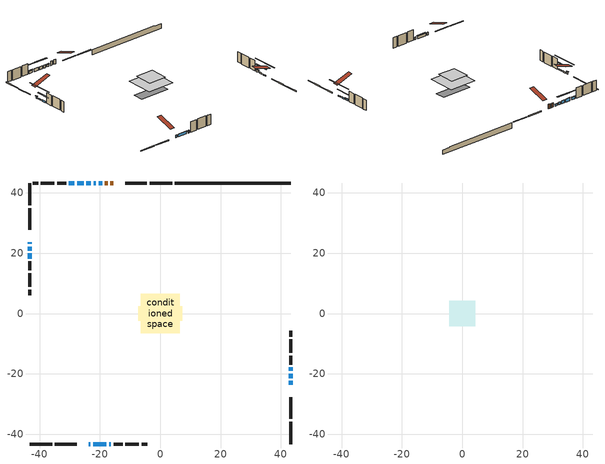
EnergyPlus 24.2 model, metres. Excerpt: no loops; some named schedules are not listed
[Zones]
conditioned space
 floor outside (Floor1 construction): -2.51,-2.51 -2.51,2.51 2.51,2.51 2.51,-2.51 z0.86
 floor adiabatic (AdiabaticFloorConstruction): -6.54,-6.54 -6.54,6.54 6.54,6.54 6.54,-6.54 z3.3
 floor foundation (Slab1 construction): -7.25,-2.35 -7.25,2.35 7.25,2.35 7.25,-2.35 z-1.53
 wall outside (RimJoist1 construction): 3.93,43.26 -3.47,43.26 / -43.26,-43.26 -35.87,-43.26 / -43.26,43.26 -43.26,35.87 / 43.26,-43.26 43.26,-35.87 z0.86:1.16
 wall outside (RimJoist2 construction): -4.4,43.26 -11.59,43.26 / -34.94,-43.26 -27.74,-43.26 / -43.26,34.94 -43.26,27.74 / 43.26,-34.94 43.26,-27.74 z0.86:1.16
 wall outside (AdiabaticWallConstruction 1): -15.65,43.26 -16.55,43.26 / -17.47,43.26 -18.38,43.26 z0.86:2.89
 wall outside (AdiabaticWallConstruction): -23.69,-43.26 -23.18,-43.26 / -16.9,-43.26 -16.39,-43.26 / -21.38,43.26 -22.08,43.26 z0.86:2.08; -19.31,43.26 -20.45,43.26 z0.86:1.7; -22.25,-43.26 -17.83,-43.26 z0.86:1.98; -43.26,23.69 -43.26,23.13 z0.86:1.78; 43.26,-23.69 43.26,-22.34 / -43.26,22.2 -43.26,20.85 z0.86:1.34; 43.26,-21.41 43.26,-19.96 / -43.26,19.93 -43.26,18.17 z0.86:1.42; -23,43.26 -24.45,43.26 / -25.38,43.26 -27.57,43.26 z0.86:2.31; 43.26,-19.04 43.26,-17.87 z0.86:1.65; -28.5,43.26 -30.25,43.26 z0.86:2
 wall outside (Wall1 construction): -31.18,43.26 -34.16,43.26 / -15.46,-43.26 -12.49,-43.26 / -43.26,17.24 -43.26,14.27 / 43.26,-16.94 43.26,-13.96 z0.86:5.74
 wall outside (Wall2 construction): -35.08,43.26 -39.54,43.26 / -11.56,-43.26 -7.1,-43.26 / -43.26,13.34 -43.26,8.88 / 43.26,-13.03 43.26,-8.58 z0.86:5.74
 wall outside (Wall3 construction): -40.47,43.26 -42.33,43.26 / -6.17,-43.26 -4.31,-43.26 / -43.26,7.95 -43.26,6.09 / 43.26,-7.65 43.26,-5.79 z0.86:5.74
 wall foundation (FoundationWall1 construction): 4.85,43.26,-1.53 4.85,43.26,0.86 39.42,43.26,0.86 39.42,43.26,0.52 43.26,43.26,0.52 43.26,43.26,-1.53
 window (WindowConstruction 9): -23.69,-43.26 -23.18,-43.26 z0.86:2.08
 window (WindowConstruction 6): -19.31,43.26 -20.45,43.26 z0.86:1.7
 window (WindowConstruction 7): -22.25,-43.26 -17.83,-43.26 z0.86:1.98
 window (WindowConstruction 8): -43.26,23.69 -43.26,23.13 z0.86:1.77
 window (WindowConstruction 12): 43.26,-23.69 43.26,-22.34 z0.86:1.34
 window (WindowConstruction 13): -43.26,22.2 -43.26,20.85 z0.86:1.34
 window (WindowConstruction 10): -16.9,-43.26 -16.39,-43.26 z0.86:2.08
 window (WindowConstruction 11): -21.38,43.26 -22.08,43.26 z0.86:2.08
 window (WindowConstruction): 43.26,-21.41 43.26,-19.96 z0.86:1.42
 window (WindowConstruction 1): -23.01,43.26 -24.45,43.26 z0.86:2.31
 window (WindowConstruction 2): -25.38,43.26 -27.57,43.26 z0.86:2.31
 window (WindowConstruction 3): -43.26,19.92 -43.26,18.17 z0.86:1.42
 window (WindowConstruction 4): 43.26,-19.03 43.26,-17.87 z0.86:1.65
 window (WindowConstruction 5): -28.5,43.26 -30.25,43.26 z0.86:2
 door (Door): -15.65,43.26 -16.54,43.26 z0.86:2.89
 door (Door 1): -17.47,43.26 -18.38,43.26 z0.86:2.89
 ceiling adiabatic (AdiabaticFloorConstruction): 6.54,-6.54 6.54,6.54 -6.54,6.54 -6.54,-6.54 z3.3
attic - vented
 floor to conditioned space (Floor2 construction Reversed): -4.27,-4.27 -4.27,4.27 4.27,4.27 4.27,-4.27 z5.74
 roof outside (Roof1 construction): -14.72,43.26,5.74 -14.72,34.93,8.51 -12.52,34.93,8.51 -12.52,43.26,5.74; -24.62,-43.26,5.74 -24.62,-34.93,8.51 -26.81,-34.93,8.51 -26.81,-43.26,5.74; -43.26,24.62,5.74 -34.93,24.62,8.51 -34.93,26.81,8.51 -43.26,26.81,5.74; 43.26,-24.62,5.74 34.93,-24.62,8.51 34.93,-26.81,8.51 43.26,-26.81,5.74
shading: -20.65,43.26 -19.11,43.26 -19.11,43.67 -20.65,43.67 z1.9; -17.63,-43.26 -22.45,-43.26 -22.45,-43.67 -17.63,-43.67 z2.18; -43.26,22.93 -43.26,23.89 -43.67,23.89 -43.67,22.93 z1.98; 43.26,-16.98 43.26,-29.05 43.67,-29.05 43.67,-16.98 z6.7; -43.26,15.49 -43.26,27.56 -43.67,27.56 -43.67,15.49 z6.7; 43.26,-17.32 43.26,-24.05 43.67,-24.05 43.67,-17.32 z4.06; -27.09,43.26 -20.37,43.26 -20.37,43.67 -27.09,43.67 z4.95; -30.21,43.26 -22.74,43.26 -22.74,43.67 -30.21,43.67 z4.95; -43.26,15.53 -43.26,22.56 -43.67,22.56 -43.67,15.53 z4.06; 43.26,-17.67 43.26,-19.24 43.67,-19.24 43.67,-17.67 z1.85; -30.45,43.26 -28.3,43.26 -28.3,43.67 -30.45,43.67 z2.2
[Building]
Building 1: Terrain=Suburbs
[Site:Location]
Edmonton Intl AP_AB: Latitude {deg}=53.31; Longitude {deg}=-113.58; Time Zone {hr}=-7; Elevation {m}=723; Keep Site Location Information=Yes
[Site:GroundTemperature:Shallow]
-1.56185, -3.61833, -3.78302, -2.80711, 1.11059, 5.01004, 8.39065, 10.5322, 10.7141, 8.97234, 5.67794, 1.89811
[Site:WaterMainsTemperature]
Calculation Method=Schedule; Temperature Schedule=mains temperature schedule
[Material] Roughness=Rough; Thermal Absorptance=0.9
Name | Thickness {m} | Conductivity {W/m-K} | Density {kg/m3} | Specific Heat {J/kg-K} | Solar Absorptance | Visible Absorptance
asphalt or fiberglass shingles | 0.00635 | 0.162714 | 1121.4 | 1465.45 | 0.4 | 0.4
ceiling loosefill ins | 0.254 | 0.0480833 | 16.02 | 1046.75 | 0.7 | 0.7
ceiling stud and cavity | 0.1397 | 0.167377 | 65.682 | 1177.47 | 0.7 | 0.7
concrete 4.0 in. | 0.1016 | 1.803125 | 2242.8 | 837.4 | 0.7 | 0.7
concrete 8.0 in. | 0.2032 | 1.803125 | 2242.8 | 837.4 | 0.7 | 0.7
door material | 0.04445 | 0.327969 | 512.64 | 1214.23 | 0.7 | 0.7
exterior vertical ins | 0.0460229 | 0.029427 | 32.04 | 1214.23 | 0.7 | 0.7
floor covering | 0.0127 | 0.0433444 | 54.468 | 1339.84 | 0.6 | 0.6
floor rigid ins; rim joist rigid ins; wall rigid ins | 0.051816 | 0.029427 | 32.04 | 1214.23 | 0.7 | 0.7
floor rigid ins 1; wall rigid ins 1 | 0.512978 | 0.029427 | 32.04 | 1214.23 | 0.7 | 0.7
floor stud and cavity | 0.1397 | 0.0990237 | 92.3553 | 1139.71 | 0.7 | 0.7
floor stud and cavity 1 | 0.1397 | 1.75129 | 37.0049 | 1207.88 | 0.7 | 0.7
furniture material conditioned space 1 | 0.1524 | 0.115458 | 640.8 | 1214.23 | 0.6 | 0.6
gypsum board | 0.0127 | 0.160291 | 801 | 837.4 | 0.6 | 0.6
gypsum board 1 | 0.0127 | 0.160291 | 801 | 837.4 | 0.7 | 0.7
osb sheathing 0.5 in. | 0.0127 | 0.115458 | 512.64 | 1214.23 | 0.7 | 0.7
osb sheathing 0.75 in. | 0.01905 | 0.115458 | 512.64 | 1214.23 | 0.7 | 0.7
osb sheathing 2.0 in. | 0.0508 | 0.115458 | 512.64 | 1214.23 | 0.7 | 0.7
rim joist stud and cavity | 0.0508 | 0.0413573 | 125.044 | 1163.47 | 0.6 | 0.6
rim joist stud and cavity 1 | 0.0508 | 0.0296634 | 125.044 | 1163.47 | 0.6 | 0.6
wall stud and cavity | 0.1397 | 0.219778 | 139.0536 | 1170.24 | 0.7 | 0.7
wall stud and cavity 1 | 0.1397 | 0.217369 | 139.0536 | 1170.24 | 0.7 | 0.7
wall stud and cavity 2 | 0.1397 | 0.303987 | 139.0536 | 1170.24 | 0.7 | 0.7
wall stud and cavity 3 | 0.0889 | 0.380278 | 52.3479 | 1209.89 | 0.7 | 0.7
wall stud and cavity 4 | 0.0889 | 0.391764 | 83.0341 | 1211.67 | 0.7 | 0.7
wood siding | 0.0254 | 0.102417 | 544.68 | 1172.36 | 0.4 | 0.4
wood siding 1; wood siding 2; wood siding 3 | 0.0254 | 0.102417 | 544.68 | 1172.36 | 0.7 | 0.7
[WindowMaterial:SimpleGlazingSystem]
Name | U-Factor {W/m2-K} | Solar Heat Gain Coefficient
WindowMaterial | 3.01672 | 0.5
WindowMaterial 1 | 2.96278 | 0.59
WindowMaterial 10 | 3.310274 | 0.6
WindowMaterial 11 | 3.310274 | 0.62
WindowMaterial 12 | 3.032052 | 0.47
WindowMaterial 2 | 2.93212 | 0.63
WindowMaterial 3 | 2.96732 | 0.63
WindowMaterial 4 | 3.28075 | 0.52
WindowMaterial 5 | 2.95767 | 0.59
WindowMaterial 6 | 2.94461 | 0.64
WindowMaterial 7 | 3.28813 | 0.58
WindowMaterial 8 | 3.26258 | 0.45
WindowMaterial 9 | 2.986628 | 0.6
[Construction]
AdiabaticFloorConstruction: floor stud and cavity 1, floor rigid ins 1, osb sheathing 0.75 in., floor covering
AdiabaticWallConstruction: wood siding 2, wall rigid ins 1, wall stud and cavity 3, gypsum board
AdiabaticWallConstruction 1: wood siding 3, wall rigid ins 1, wall stud and cavity 3, gypsum board
Door; Door 1: door material
Floor1 construction: floor stud and cavity, floor rigid ins, osb sheathing 0.75 in., floor covering
Floor2 construction Reversed: gypsum board, ceiling stud and cavity, ceiling loosefill ins
FoundationWall1 construction: concrete 8.0 in., gypsum board 1
furniture construction conditioned space 1: furniture material conditioned space 1
PartitionWallConstruction: gypsum board, wall stud and cavity 4, gypsum board
RimJoist1 construction: wood siding 1, rim joist rigid ins, osb sheathing 2.0 in., rim joist stud and cavity
RimJoist2 construction: wood siding 1, osb sheathing 2.0 in., rim joist stud and cavity 1
Roof1 construction: asphalt or fiberglass shingles
Slab1 construction: concrete 4.0 in.
Wall1 construction: wood siding, wall rigid ins, osb sheathing 0.5 in., wall stud and cavity, gypsum board
Wall2 construction: wood siding, wall rigid ins, osb sheathing 0.5 in., wall stud and cavity 1, gypsum board
Wall3 construction: wood siding, wall rigid ins, osb sheathing 0.5 in., wall stud and cavity 2, gypsum board
WindowConstruction: WindowMaterial
WindowConstruction 1: WindowMaterial 1
WindowConstruction 10: WindowMaterial 10
WindowConstruction 11: WindowMaterial 11
WindowConstruction 12; WindowConstruction 13: WindowMaterial 12
WindowConstruction 2: WindowMaterial 2
WindowConstruction 3: WindowMaterial 3
WindowConstruction 4: WindowMaterial 4
WindowConstruction 5: WindowMaterial 5
WindowConstruction 6: WindowMaterial 6
WindowConstruction 7: WindowMaterial 7
WindowConstruction 8: WindowMaterial 8
WindowConstruction 9: WindowMaterial 9
[Zone] Multiplier=1; Part of Total Floor Area=Yes
Name | Volume {m3}
attic - vented | 32.8928
conditioned space | 633.2
[Space]
Name | Zone | Volume {m3}
attic - vented 1 | attic - vented | 32.8928
conditioned space 1 | conditioned space | 633.2
[ZoneInfiltration:EffectiveLeakageArea]
infil attic - vented 1: Zone or Space=attic - vented 1; Schedule=Always On Discrete; Effective Air Leakage Area {cm2}=2540.17; Stack Coefficient=0.000192936; Wind Coefficient=9.38484e-06
[ZoneMixing]
whole house fan mix: Zone or Space=attic - vented; Schedule=Always On Continuous; Design Flow Rate Calculation Method=Flow/Zone; Design Flow Rate {m3/s}=0; Source Zone or Space=conditioned space
[SurfaceProperty:ExposedFoundationPerimeter]
Slab1: Exposed Perimeter Calculation Method=TotalExposedPerimeter; Total Exposed Perimeter {m}=38.404
[InternalMass] Zone or ZoneList=conditioned space; Space or SpaceList=conditioned space 1
Name | Construction | Surface Area {m2}
furniture mass conditioned space 1 | furniture construction conditioned space 1 | 105.788
partition wall mass | PartitionWallConstruction | 264.47
[Lights]
interior lighting: Zone or ZoneList or Space or SpaceList=conditioned space 1; Schedule=interior lighting schedule; Design Level Calculation Method=LightingLevel; Lighting Level {W}=343.2; Return Air Fraction=0; Fraction Radiant=0.6; Fraction Visible=0.2; Fraction Replaceable=1
[People]
occupants: Zone or ZoneList or Space or SpaceList=conditioned space 1; Number of People Schedule=occupants schedule; Number of People Calculation Method=People; Number of People=3; Fraction Radiant=0.314171; Sensible Heat Fraction=0.56303; Activity Level Schedule=occupants activity schedule; Carbon Dioxide Generation Rate {m3/s-W}=0; Enable ASHRAE 55 Comfort Warnings=No; Mean Radiant Temperature Calculation Type=EnclosureAveraged
[ElectricEquipment] Zone or ZoneList or Space or SpaceList=conditioned space 1; Design Level Calculation Method=EquipmentLevel
Name | Schedule | Design Level {W} | Fraction Latent | Fraction Radiant | Fraction Lost
clothes dryer | clothes dryer schedule | 140.772 | 0.015 | 0.081 | 0.85
clothes washer | clothes washer schedule | 32.1985 | 0.03 | 0.162 | 0.7
cooking range | cooking range schedule | 215.147 | 0.08 | 0.432 | 0.2
dishwasher | dishwasher schedule | 66.8632 | 0.3 | 0.18 | 0.4
fridge | fridge schedule | 72.9452 | 0 | 0.6 | 0
mech vent bath fan 0 | mech vent bath fan 0 schedule | 50.2 | 0 | 0 | 1
mech vent bath fan 1 | mech vent bath fan 1 schedule | 50.2 | 0 | 0 | 1
mech vent house fan | mech vent house fan schedule | 0 | 0 | 0 | 1
mech vent house fan cfis | mech vent house fan cfis schedule | 0 | 0 | 0 | 0
mech vent range fan 0 | mech vent range fan 0 schedule | 57 | 0 | 0 | 1
misc plug loads | misc plug loads schedule | 494.7 | 0.045 | 0.513 | 0.1
whole house fan | Always On Discrete | 0 | 0 | 0 | 1
[OtherEquipment] Zone or ZoneList or Space or SpaceList=conditioned space 1; Design Level Calculation Method=EquipmentLevel
Name | Fuel Type | Schedule | Design Level {W} | Fraction Latent | Fraction Radiant | Fraction Lost
clothes dryer 1 | Electricity | clothes dryer schedule | 0 | 0.015 | 0.081 | 0.85
cooking range 1 | Electricity | cooking range schedule | 0 | 0.08 | 0.432 | 0.2
general water use latent | None | general water use schedule | 62.594 | 1 | 0 | 0
general water use sensible | None | general water use schedule | -61.6891 | 0 | 0.6 | 0
mech vent house fan latent load | None | Always On Discrete | 0 | 1 | 0 | 0
mech vent house fan sensible load | None | Always On Discrete | 0 | 0 | 0 | 0
water heater energy adjustment1 | NaturalGas | Always On Discrete | 0.01 | 0 | 0 | 1
[ZoneInfiltration:DesignFlowRate] Zone or ZoneList or Space or SpaceList=conditioned space 1; Schedule=Always On Discrete; Design Flow Rate Calculation Method=Flow/Zone; Design Flow Rate {m3/s}=0
infil flow; natural vent flow; whole house fan flow
[Foundation:Kiva]
Foundation Kiva 1: Initial Indoor Air Temperature {C}=18; Wall Height Above Grade {m}=0.859993; Wall Depth Below Slab {m}=0.2032; Custom Block Material Name 1=exterior vertical ins; Custom Block Depth 1 {m}=2.39; Custom Block X Position 1 {m}=0.2159; Custom Block Z Position 1 {m}=0
[Foundation:Kiva:Settings]
Soil Conductivity {W/m-K}=0.849921; Soil Density {kg/m3}=1842.3; Soil Specific Heat {J/kg-K}=418.7; Ground Solar Absorptivity=0.9; Ground Thermal Absorptivity=0.9; Ground Surface Roughness {m}=0.03; Far-Field Width {m}=40; Deep-Ground Boundary Condition=ZeroFlux; Deep-Ground Depth {m}=40; Minimum Cell Dimension {m}=0.2; Maximum Cell Growth Coefficient=3; Simulation Timestep=Timestep
[Exterior:Lights]
exterior lighting: Schedule=exterior lighting schedule; Design Level {W}=75.6
[Schedule:Constant]
Name | Hourly Value
Always On Continuous; mech vent house fan schedule; mech vent house fan cfis schedule; Always On Discrete | 1
occupants activity schedule | 117.228
fridge schedule | 0
[Schedule:Week:Daily]
interior lighting schedule Week Rule - Jan1-Jan27: interior lighting schedule day, interior lighting schedule day, interior lighting schedule day, interior lighting schedule day, interior lighting schedule day, interior lighting schedule day, interior lighting schedule day, interior lighting schedule default day, interior lighting schedule default day, interior lighting schedule default day, interior lighting schedule default day, interior lighting schedule default day
interior lighting schedule Week Rule - Jan28-Feb3: interior lighting schedule day, interior lighting schedule day, interior lighting schedule day, interior lighting schedule day, interior lighting schedule day 1, interior lighting schedule day 1, interior lighting schedule day 1, interior lighting schedule default day, interior lighting schedule default day, interior lighting schedule default day, interior lighting schedule default day, interior lighting schedule default day
interior lighting schedule Week Rule - Feb4-Feb24: interior lighting schedule day 1, interior lighting schedule day 1, interior lighting schedule day 1, interior lighting schedule day 1, interior lighting schedule day 1, interior lighting schedule day 1, interior lighting schedule day 1, interior lighting schedule default day, interior lighting schedule default day, interior lighting schedule default day, interior lighting schedule default day, interior lighting schedule default day
interior lighting schedule Week Rule - Feb25-Mar3: interior lighting schedule day 1, interior lighting schedule day 1, interior lighting schedule day 1, interior lighting schedule day 1, interior lighting schedule day 2, interior lighting schedule day 2, interior lighting schedule day 2, interior lighting schedule default day, interior lighting schedule default day, interior lighting schedule default day, interior lighting schedule default day, interior lighting schedule default day
interior lighting schedule Week Rule - Mar4-Mar31: interior lighting schedule day 2, interior lighting schedule day 2, interior lighting schedule day 2, interior lighting schedule day 2, interior lighting schedule day 2, interior lighting schedule day 2, interior lighting schedule day 2, interior lighting schedule default day, interior lighting schedule default day, interior lighting schedule default day, interior lighting schedule default day, interior lighting schedule default day
interior lighting schedule Week Rule - Apr1-Apr28: interior lighting schedule day 3, interior lighting schedule day 3, interior lighting schedule day 3, interior lighting schedule day 3, interior lighting schedule day 3, interior lighting schedule day 3, interior lighting schedule day 3, interior lighting schedule default day, interior lighting schedule default day, interior lighting schedule default day, interior lighting schedule default day, interior lighting schedule default day
interior lighting schedule Week Rule - Apr29-May5: interior lighting schedule day 3, interior lighting schedule day 3, interior lighting schedule day 4, interior lighting schedule day 4, interior lighting schedule day 4, interior lighting schedule day 4, interior lighting schedule day 4, interior lighting schedule default day, interior lighting schedule default day, interior lighting schedule default day, interior lighting schedule default day, interior lighting schedule default day
interior lighting schedule Week Rule - May6-May26: interior lighting schedule day 4, interior lighting schedule day 4, interior lighting schedule day 4, interior lighting schedule day 4, interior lighting schedule day 4, interior lighting schedule day 4, interior lighting schedule day 4, interior lighting schedule default day, interior lighting schedule default day, interior lighting schedule default day, interior lighting schedule default day, interior lighting schedule default day
interior lighting schedule Week Rule - May27-Jun2: interior lighting schedule day 4, interior lighting schedule day 4, interior lighting schedule day 4, interior lighting schedule day 4, interior lighting schedule day 4, interior lighting schedule day 5, interior lighting schedule day 5, interior lighting schedule default day, interior lighting schedule default day, interior lighting schedule default day, interior lighting schedule default day, interior lighting schedule default day
interior lighting schedule Week Rule - Jun3-Jun30: interior lighting schedule day 5, interior lighting schedule day 5, interior lighting schedule day 5, interior lighting schedule day 5, interior lighting schedule day 5, interior lighting schedule day 5, interior lighting schedule day 5, interior lighting schedule default day, interior lighting schedule default day, interior lighting schedule default day, interior lighting schedule default day, interior lighting schedule default day
interior lighting schedule Week Rule - Jul1-Jul28: interior lighting schedule day 6, interior lighting schedule day 6, interior lighting schedule day 6, interior lighting schedule day 6, interior lighting schedule day 6, interior lighting schedule day 6, interior lighting schedule day 6, interior lighting schedule default day, interior lighting schedule default day, interior lighting schedule default day, interior lighting schedule default day, interior lighting schedule default day
interior lighting schedule Week Rule - Jul29-Aug4: interior lighting schedule day 6, interior lighting schedule day 6, interior lighting schedule day 6, interior lighting schedule day 7, interior lighting schedule day 7, interior lighting schedule day 7, interior lighting schedule day 7, interior lighting schedule default day, interior lighting schedule default day, interior lighting schedule default day, interior lighting schedule default day, interior lighting schedule default day
interior lighting schedule Week Rule - Aug5-Aug25: interior lighting schedule day 7, interior lighting schedule day 7, interior lighting schedule day 7, interior lighting schedule day 7, interior lighting schedule day 7, interior lighting schedule day 7, interior lighting schedule day 7, interior lighting schedule default day, interior lighting schedule default day, interior lighting schedule default day, interior lighting schedule default day, interior lighting schedule default day
interior lighting schedule Week Rule - Aug26-Sep1: interior lighting schedule day 7, interior lighting schedule day 7, interior lighting schedule day 7, interior lighting schedule day 7, interior lighting schedule day 7, interior lighting schedule day 7, interior lighting schedule day 8, interior lighting schedule default day, interior lighting schedule default day, interior lighting schedule default day, interior lighting schedule default day, interior lighting schedule default day
interior lighting schedule Week Rule - Sep2-Sep29: interior lighting schedule day 8, interior lighting schedule day 8, interior lighting schedule day 8, interior lighting schedule day 8, interior lighting schedule day 8, interior lighting schedule day 8, interior lighting schedule day 8, interior lighting schedule default day, interior lighting schedule default day, interior lighting schedule default day, interior lighting schedule default day, interior lighting schedule default day
interior lighting schedule Week Rule - Sep30-Oct6: interior lighting schedule day 8, interior lighting schedule day 9, interior lighting schedule day 9, interior lighting schedule day 9, interior lighting schedule day 9, interior lighting schedule day 9, interior lighting schedule day 9, interior lighting schedule default day, interior lighting schedule default day, interior lighting schedule default day, interior lighting schedule default day, interior lighting schedule default day
interior lighting schedule Week Rule - Oct7-Oct27: interior lighting schedule day 9, interior lighting schedule day 9, interior lighting schedule day 9, interior lighting schedule day 9, interior lighting schedule day 9, interior lighting schedule day 9, interior lighting schedule day 9, interior lighting schedule default day, interior lighting schedule default day, interior lighting schedule default day, interior lighting schedule default day, interior lighting schedule default day
interior lighting schedule Week Rule - Oct28-Nov3: interior lighting schedule day 9, interior lighting schedule day 9, interior lighting schedule day 9, interior lighting schedule day 9, interior lighting schedule day 10, interior lighting schedule day 10, interior lighting schedule day 10, interior lighting schedule default day, interior lighting schedule default day, interior lighting schedule default day, interior lighting schedule default day, interior lighting schedule default day
interior lighting schedule Week Rule - Nov4-Nov24: interior lighting schedule day 10, interior lighting schedule day 10, interior lighting schedule day 10, interior lighting schedule day 10, interior lighting schedule day 10, interior lighting schedule day 10, interior lighting schedule day 10, interior lighting schedule default day, interior lighting schedule default day, interior lighting schedule default day, interior lighting schedule default day, interior lighting schedule default day
interior lighting schedule Week Rule - Nov25-Dec1: interior lighting schedule day 10, interior lighting schedule day 10, interior lighting schedule day 10, interior lighting schedule day 10, interior lighting schedule day 10, interior lighting schedule day 10, interior lighting schedule day 11, interior lighting schedule default day, interior lighting schedule default day, interior lighting schedule default day, interior lighting schedule default day, interior lighting schedule default day
interior lighting schedule Week Rule - Dec2-Dec31: interior lighting schedule day 11, interior lighting schedule day 11, interior lighting schedule day 11, interior lighting schedule day 11, interior lighting schedule day 11, interior lighting schedule day 11, interior lighting schedule day 11, interior lighting schedule default day, interior lighting schedule default day, interior lighting schedule default day, interior lighting schedule default day, interior lighting schedule default day
occupants schedule Week Rule - Jan1-Dec31: occupants schedule day, occupants schedule day, occupants schedule day, occupants schedule day, occupants schedule day, occupants schedule day, occupants schedule day, occupants schedule default day, occupants schedule default day, occupants schedule default day, occupants schedule default day, occupants schedule default day
clothes dryer schedule Week Rule - Jan1-Dec31: clothes dryer schedule day, clothes dryer schedule day, clothes dryer schedule day, clothes dryer schedule day, clothes dryer schedule day, clothes dryer schedule day, clothes dryer schedule day, clothes dryer schedule default day, clothes dryer schedule default day, clothes dryer schedule default day, clothes dryer schedule default day, clothes dryer schedule default day
clothes washer schedule Week Rule - Jan1-Dec31: clothes washer schedule day, clothes washer schedule day, clothes washer schedule day, clothes washer schedule day, clothes washer schedule day, clothes washer schedule day, clothes washer schedule day, clothes washer schedule default day, clothes washer schedule default day, clothes washer schedule default day, clothes washer schedule default day, clothes washer schedule default day
cooking range schedule Week Rule - Jan1-Dec31: cooking range schedule day, cooking range schedule day, cooking range schedule day, cooking range schedule day, cooking range schedule day, cooking range schedule day, cooking range schedule day, cooking range schedule default day, cooking range schedule default day, cooking range schedule default day, cooking range schedule default day, cooking range schedule default day
dishwasher schedule Week Rule - Jan1-Dec31: dishwasher schedule day, dishwasher schedule day, dishwasher schedule day, dishwasher schedule day, dishwasher schedule day, dishwasher schedule day, dishwasher schedule day, dishwasher schedule default day, dishwasher schedule default day, dishwasher schedule default day, dishwasher schedule default day, dishwasher schedule default day
mech vent bath fan 0 schedule Week Rule - Jan1-Dec31: mech vent bath fan 0 schedule day, mech vent bath fan 0 schedule day, mech vent bath fan 0 schedule day, mech vent bath fan 0 schedule day, mech vent bath fan 0 schedule day, mech vent bath fan 0 schedule day, mech vent bath fan 0 schedule day, mech vent bath fan 0 schedule default day, mech vent bath fan 0 schedule default day, mech vent bath fan 0 schedule default day, mech vent bath fan 0 schedule default day, mech vent bath fan 0 schedule default day
mech vent bath fan 1 schedule Week Rule - Jan1-Dec31: mech vent bath fan 1 schedule day, mech vent bath fan 1 schedule day, mech vent bath fan 1 schedule day, mech vent bath fan 1 schedule day, mech vent bath fan 1 schedule day, mech vent bath fan 1 schedule day, mech vent bath fan 1 schedule day, mech vent bath fan 1 schedule default day, mech vent bath fan 1 schedule default day, mech vent bath fan 1 schedule default day, mech vent bath fan 1 schedule default day, mech vent bath fan 1 schedule default day
mech vent range fan 0 schedule Week Rule - Jan1-Dec31: mech vent range fan 0 schedule day, mech vent range fan 0 schedule day, mech vent range fan 0 schedule day, mech vent range fan 0 schedule day, mech vent range fan 0 schedule day, mech vent range fan 0 schedule day, mech vent range fan 0 schedule day, mech vent range fan 0 schedule default day, mech vent range fan 0 schedule default day, mech vent range fan 0 schedule default day, mech vent range fan 0 schedule default day, mech vent range fan 0 schedule default day
misc plug loads schedule Week Rule - Jan1-Dec31: misc plug loads schedule day, misc plug loads schedule day, misc plug loads schedule day, misc plug loads schedule day, misc plug loads schedule day, misc plug loads schedule day, misc plug loads schedule day, misc plug loads schedule default day, misc plug loads schedule default day, misc plug loads schedule default day, misc plug loads schedule default day, misc plug loads schedule default day
general water use schedule Week Rule - Jan1-Dec31: general water use schedule day, general water use schedule day, general water use schedule day, general water use schedule day, general water use schedule day, general water use schedule day, general water use schedule day, general water use schedule default day, general water use schedule default day, general water use schedule default day, general water use schedule default day, general water use schedule default day
exterior lighting schedule Week Rule - Jan1-Jan27: exterior lighting schedule day, exterior lighting schedule day, exterior lighting schedule day, exterior lighting schedule day, exterior lighting schedule day, exterior lighting schedule day, exterior lighting schedule day, exterior lighting schedule default day, exterior lighting schedule default day, exterior lighting schedule default day, exterior lighting schedule default day, exterior lighting schedule default day
exterior lighting schedule Week Rule - Jan28-Feb3: exterior lighting schedule day, exterior lighting schedule day, exterior lighting schedule day, exterior lighting schedule day, exterior lighting schedule day 1, exterior lighting schedule day 1, exterior lighting schedule day 1, exterior lighting schedule default day, exterior lighting schedule default day, exterior lighting schedule default day, exterior lighting schedule default day, exterior lighting schedule default day
exterior lighting schedule Week Rule - Feb4-Feb24: exterior lighting schedule day 1, exterior lighting schedule day 1, exterior lighting schedule day 1, exterior lighting schedule day 1, exterior lighting schedule day 1, exterior lighting schedule day 1, exterior lighting schedule day 1, exterior lighting schedule default day, exterior lighting schedule default day, exterior lighting schedule default day, exterior lighting schedule default day, exterior lighting schedule default day
exterior lighting schedule Week Rule - Feb25-Mar3: exterior lighting schedule day 1, exterior lighting schedule day 1, exterior lighting schedule day 1, exterior lighting schedule day 1, exterior lighting schedule day 2, exterior lighting schedule day 2, exterior lighting schedule day 2, exterior lighting schedule default day, exterior lighting schedule default day, exterior lighting schedule default day, exterior lighting schedule default day, exterior lighting schedule default day
exterior lighting schedule Week Rule - Mar4-Mar31: exterior lighting schedule day 2, exterior lighting schedule day 2, exterior lighting schedule day 2, exterior lighting schedule day 2, exterior lighting schedule day 2, exterior lighting schedule day 2, exterior lighting schedule day 2, exterior lighting schedule default day, exterior lighting schedule default day, exterior lighting schedule default day, exterior lighting schedule default day, exterior lighting schedule default day
exterior lighting schedule Week Rule - Apr1-Apr28: exterior lighting schedule day 3, exterior lighting schedule day 3, exterior lighting schedule day 3, exterior lighting schedule day 3, exterior lighting schedule day 3, exterior lighting schedule day 3, exterior lighting schedule day 3, exterior lighting schedule default day, exterior lighting schedule default day, exterior lighting schedule default day, exterior lighting schedule default day, exterior lighting schedule default day
exterior lighting schedule Week Rule - Apr29-May5: exterior lighting schedule day 3, exterior lighting schedule day 3, exterior lighting schedule day 4, exterior lighting schedule day 4, exterior lighting schedule day 4, exterior lighting schedule day 4, exterior lighting schedule day 4, exterior lighting schedule default day, exterior lighting schedule default day, exterior lighting schedule default day, exterior lighting schedule default day, exterior lighting schedule default day
exterior lighting schedule Week Rule - May6-May26: exterior lighting schedule day 4, exterior lighting schedule day 4, exterior lighting schedule day 4, exterior lighting schedule day 4, exterior lighting schedule day 4, exterior lighting schedule day 4, exterior lighting schedule day 4, exterior lighting schedule default day, exterior lighting schedule default day, exterior lighting schedule default day, exterior lighting schedule default day, exterior lighting schedule default day
exterior lighting schedule Week Rule - May27-Jun2: exterior lighting schedule day 4, exterior lighting schedule day 4, exterior lighting schedule day 4, exterior lighting schedule day 4, exterior lighting schedule day 4, exterior lighting schedule day 5, exterior lighting schedule day 5, exterior lighting schedule default day, exterior lighting schedule default day, exterior lighting schedule default day, exterior lighting schedule default day, exterior lighting schedule default day
exterior lighting schedule Week Rule - Jun3-Jun30: exterior lighting schedule day 5, exterior lighting schedule day 5, exterior lighting schedule day 5, exterior lighting schedule day 5, exterior lighting schedule day 5, exterior lighting schedule day 5, exterior lighting schedule day 5, exterior lighting schedule default day, exterior lighting schedule default day, exterior lighting schedule default day, exterior lighting schedule default day, exterior lighting schedule default day
exterior lighting schedule Week Rule - Jul1-Jul28: exterior lighting schedule day 6, exterior lighting schedule day 6, exterior lighting schedule day 6, exterior lighting schedule day 6, exterior lighting schedule day 6, exterior lighting schedule day 6, exterior lighting schedule day 6, exterior lighting schedule default day, exterior lighting schedule default day, exterior lighting schedule default day, exterior lighting schedule default day, exterior lighting schedule default day
exterior lighting schedule Week Rule - Jul29-Aug4: exterior lighting schedule day 6, exterior lighting schedule day 6, exterior lighting schedule day 6, exterior lighting schedule day 7, exterior lighting schedule day 7, exterior lighting schedule day 7, exterior lighting schedule day 7, exterior lighting schedule default day, exterior lighting schedule default day, exterior lighting schedule default day, exterior lighting schedule default day, exterior lighting schedule default day
exterior lighting schedule Week Rule - Aug5-Aug25: exterior lighting schedule day 7, exterior lighting schedule day 7, exterior lighting schedule day 7, exterior lighting schedule day 7, exterior lighting schedule day 7, exterior lighting schedule day 7, exterior lighting schedule day 7, exterior lighting schedule default day, exterior lighting schedule default day, exterior lighting schedule default day, exterior lighting schedule default day, exterior lighting schedule default day
exterior lighting schedule Week Rule - Aug26-Sep1: exterior lighting schedule day 7, exterior lighting schedule day 7, exterior lighting schedule day 7, exterior lighting schedule day 7, exterior lighting schedule day 7, exterior lighting schedule day 7, exterior lighting schedule day 8, exterior lighting schedule default day, exterior lighting schedule default day, exterior lighting schedule default day, exterior lighting schedule default day, exterior lighting schedule default day
[Schedule:Year]
interior lighting schedule: interior lighting schedule Week Rule - Jan1-Jan27, 1, 1, 1, 27, interior lighting schedule Week Rule - Jan28-Feb3, 1, 28, 2, 3, interior lighting schedule Week Rule - Feb4-Feb24, 2, 4, 2, 24, interior lighting schedule Week Rule - Feb25-Mar3, 2, 25, 3, 3, interior lighting schedule Week Rule - Mar4-Mar31, 3, 4, 3, 31, interior lighting schedule Week Rule - Apr1-Apr28, 4, 1, 4, 28, interior lighting schedule Week Rule - Apr29-May5, 4, 29, 5, 5, interior lighting schedule Week Rule - May6-May26, 5, 6, 5, 26, interior lighting schedule Week Rule - May27-Jun2, 5, 27, 6, 2, interior lighting schedule Week Rule - Jun3-Jun30, 6, 3, 6, 30, interior lighting schedule Week Rule - Jul1-Jul28, 7, 1, 7, 28, interior lighting schedule Week Rule - Jul29-Aug4, 7, 29, 8, 4, interior lighting schedule Week Rule - Aug5-Aug25, 8, 5, 8, 25, interior lighting schedule Week Rule - Aug26-Sep1, 8, 26, 9, 1, interior lighting schedule Week Rule - Sep2-Sep29, 9, 2, 9, 29, interior lighting schedule Week Rule - Sep30-Oct6, 9, 30, 10, 6, interior lighting schedule Week Rule - Oct7-Oct27, 10, 7, 10, 27, interior lighting schedule Week Rule - Oct28-Nov3, 10, 28, 11, 3, interior lighting schedule Week Rule - Nov4-Nov24, 11, 4, 11, 24, interior lighting schedule Week Rule - Nov25-Dec1, 11, 25, 12, 1, interior lighting schedule Week Rule - Dec2-Dec31, 12, 2, 12, 31
occupants schedule: occupants schedule Week Rule - Jan1-Dec31, 1, 1, 12, 31
clothes dryer schedule: clothes dryer schedule Week Rule - Jan1-Dec31, 1, 1, 12, 31
clothes washer schedule: clothes washer schedule Week Rule - Jan1-Dec31, 1, 1, 12, 31
cooking range schedule: cooking range schedule Week Rule - Jan1-Dec31, 1, 1, 12, 31
dishwasher schedule: dishwasher schedule Week Rule - Jan1-Dec31, 1, 1, 12, 31
mech vent bath fan 0 schedule: mech vent bath fan 0 schedule Week Rule - Jan1-Dec31, 1, 1, 12, 31
mech vent bath fan 1 schedule: mech vent bath fan 1 schedule Week Rule - Jan1-Dec31, 1, 1, 12, 31
mech vent range fan 0 schedule: mech vent range fan 0 schedule Week Rule - Jan1-Dec31, 1, 1, 12, 31
misc plug loads schedule: misc plug loads schedule Week Rule - Jan1-Dec31, 1, 1, 12, 31
general water use schedule: general water use schedule Week Rule - Jan1-Dec31, 1, 1, 12, 31
exterior lighting schedule: exterior lighting schedule Week Rule - Jan1-Jan27, 1, 1, 1, 27, exterior lighting schedule Week Rule - Jan28-Feb3, 1, 28, 2, 3, exterior lighting schedule Week Rule - Feb4-Feb24, 2, 4, 2, 24, exterior lighting schedule Week Rule - Feb25-Mar3, 2, 25, 3, 3, exterior lighting schedule Week Rule - Mar4-Mar31, 3, 4, 3, 31, exterior lighting schedule Week Rule - Apr1-Apr28, 4, 1, 4, 28, exterior lighting schedule Week Rule - Apr29-May5, 4, 29, 5, 5, exterior lighting schedule Week Rule - May6-May26, 5, 6, 5, 26, exterior lighting schedule Week Rule - May27-Jun2, 5, 27, 6, 2, exterior lighting schedule Week Rule - Jun3-Jun30, 6, 3, 6, 30, exterior lighting schedule Week Rule - Jul1-Jul28, 7, 1, 7, 28, exterior lighting schedule Week Rule - Jul29-Aug4, 7, 29, 8, 4, exterior lighting schedule Week Rule - Aug5-Aug25, 8, 5, 8, 25, exterior lighting schedule Week Rule - Aug26-Sep1, 8, 26, 9, 1, exterior lighting schedule Week Rule - Sep2-Sep29, 9, 2, 9, 29, exterior lighting schedule Week Rule - Sep30-Oct6, 9, 30, 10, 6, exterior lighting schedule Week Rule - Oct7-Oct27, 10, 7, 10, 27, exterior lighting schedule Week Rule - Oct28-Nov3, 10, 28, 11, 3, exterior lighting schedule Week Rule - Nov4-Nov24, 11, 4, 11, 24, exterior lighting schedule Week Rule - Nov25-Dec1, 11, 25, 12, 1, exterior lighting schedule Week Rule - Dec2-Dec31, 12, 2, 12, 31
[Schedule:Compact]
mains temperature schedule: Through: 01/01, For: AllDays, Until: 24:00, 3.97167, Through: 01/02, For: AllDays, Until: 24:00, 3.90778, Through: 01/03, For: AllDays, Until: 24:00, 3.84556, Through: 01/04, For: AllDays, Until: 24:00, 3.78389, Through: 01/05, For: AllDays, Until: 24:00, 3.72278, Through: 01/06, For: AllDays, Until: 24:00, 3.66278, Through: 01/07, For: AllDays, Until: 24:00, 3.60389, Through: 01/08, For: AllDays, Until: 24:00, 3.54556, Through: 01/09, For: AllDays, Until: 24:00, 3.48833, Through: 01/10, For: AllDays, Until: 24:00, 3.43167, Through: 01/11, For: AllDays, Until: 24:00, 3.37611, Through: 01/12, For: AllDays, Until: 24:00, 3.32167, Through: 01/13, For: AllDays, Until: 24:00, 3.26833, Through: 01/14, For: AllDays, Until: 24:00, 3.21556, Through: 01/15, For: AllDays, Until: 24:00, 3.16444, Through: 01/16, For: AllDays, Until: 24:00, 3.11389, Through: 01/17, For: AllDays, Until: 24:00, 3.06444, Through: 01/18, For: AllDays, Until: 24:00, 3.01611, Through: 01/19, For: AllDays, Until: 24:00, 2.96889, Through: 01/20, For: AllDays, Until: 24:00, 2.92278, Through: 01/21, For: AllDays, Until: 24:00, 2.87722, Through: 01/22, For: AllDays, Until: 24:00, 2.83333, Through: 01/23, For: AllDays, Until: 24:00, 2.79056, Through: 01/24, For: AllDays, Until: 24:00, 2.74889, Through: 01/25, For: AllDays, Until: 24:00, 2.70833, Through: 01/26, For: AllDays, Until: 24:00, 2.66889, Through: 01/27, For: AllDays, Until: 24:00, 2.63056, Through: 01/28, For: AllDays, Until: 24:00, 2.59333, Through: 01/29, For: AllDays, Until: 24:00, 2.55778, Through: 01/30, For: AllDays, Until: 24:00, 2.52278, Through: 01/31, For: AllDays, Until: 24:00, 2.48944, Through: 02/01, For: AllDays, Until: 24:00, 2.45722, Through: 02/02, For: AllDays, Until: 24:00, 2.42611, Through: 02/03, For: AllDays, Until: 24:00, 2.39667, Through: 02/04, For: AllDays, Until: 24:00, 2.36833, Through: 02/05, For: AllDays, Until: 24:00, 2.34111, Through: 02/06, For: AllDays, Until: 24:00, 2.315, Through: 02/07, For: AllDays, Until: 24:00, 2.29056, Through: 02/08, For: AllDays, Until: 24:00, 2.26722, Through: 02/09, For: AllDays, Until: 24:00, 2.245, Through: 02/10, For: AllDays, Until: 24:00, 2.22444, Through: 02/11, For: AllDays, Until: 24:00, 2.20444, Through: 02/12, For: AllDays, Until: 24:00, 2.18667, Through: 02/13, For: AllDays, Until: 24:00, 2.17, Through: 02/14, For: AllDays, Until: 24:00, 2.15444, Through: 02/15, For: AllDays, Until: 24:00, 2.14, Through: 02/16, For: AllDays, Until: 24:00, 2.12722, Through: 02/17, For: AllDays, Until: 24:00, 2.11556, Through: 02/18, For: AllDays, Until: 24:00, 2.10556, Through: 02/19, For: AllDays, Until: 24:00, 2.09667, Through: 02/20, For: AllDays, Until: 24:00, 2.08889, Through: 02/21, For: AllDays, Until: 24:00, 2.08278, Through: 02/22, For: AllDays, Until: 24:00, 2.07833, Through: 02/23, For: AllDays, Until: 24:00, 2.07444, Through: 02/24, For: AllDays, Until: 24:00, 2.07278, Through: 02/25, For: AllDays, Until: 24:00, 2.07167, Through: 02/26, For: AllDays, Until: 24:00, 2.07222, Through: 02/27, For: AllDays, Until: 24:00, 2.07444, Through: 02/28, For: AllDays, Until: 24:00, 2.07778, Through: 03/01, For: AllDays, Until: 24:00, 2.08222, Through: 03/02, For: AllDays, Until: 24:00, 2.08833, Through: 03/03, For: AllDays, Until: 24:00, 2.09556, Through: 03/04, For: AllDays, Until: 24:00, 2.10444, Through: 03/05, For: AllDays, Until: 24:00, 2.11444, Through: 03/06, For: AllDays, Until: 24:00, 2.12556, Through: 03/07, For: AllDays, Until: 24:00, 2.13833, Through: 03/08, For: AllDays, Until: 24:00, 2.15278, Through: 03/09, For: AllDays, Until: 24:00, 2.16778, Through: 03/10, For: AllDays, Until: 24:00, 2.18444, Through: 03/11, For: AllDays, Until: 24:00, 2.20278, Through: 03/12, For: AllDays, Until: 24:00, 2.22167, Through: 03/13, For: AllDays, Until: 24:00, 2.24278, Through: 03/14, For: AllDays, Until: 24:00, 2.26444, Through: 03/15, For: AllDays, Until: 24:00, 2.28778, Through: 03/16, For: AllDays, Until: 24:00, 2.31222, Through: 03/17, For: AllDays, Until: 24:00, 2.33778, Through: 03/18, For: AllDays, Until: 24:00, 2.365, Through: 03/19, For: AllDays, Until: 24:00, 2.39333, Through: 03/20, For: AllDays, Until: 24:00, 2.42278, Through: 03/21, For: AllDays, Until: 24:00, 2.45389, Through: 03/22, For: AllDays, Until: 24:00, 2.48611, Through: 03/23, For: AllDays, Until: 24:00, 2.51889, Through: 03/24, For: AllDays, Until: 24:00, 2.55389, Through: 03/25, For: AllDays, Until: 24:00, 2.58944, Through: 03/26, For: AllDays, Until: 24:00, 2.62611, Through: 03/27, For: AllDays, Until: 24:00, 2.66444, Through: 03/28, For: AllDays, Until: 24:00, 2.70389, Through: 03/29, For: AllDays, Until: 24:00, 2.74389, Through: 03/30, For: AllDays, Until: 24:00, 2.78556, Through: 03/31, For: AllDays, Until: 24:00, 2.82833, Through: 04/01, For: AllDays, Until: 24:00, 2.87222, Through: 04/02, For: AllDays, Until: 24:00, 2.91722, Through: 04/03, For: AllDays, Until: 24:00, 2.96333, Through: 04/04, For: AllDays, Until: 24:00, 3.01056, Through: 04/05, For: AllDays, Until: 24:00, 3.05889, Through: 04/06, For: AllDays, Until: 24:00, 3.10833, Through: 04/07, For: AllDays, Until: 24:00, 3.15833, Through: 04/08, For: AllDays, Until: 24:00, 3.21, Through: 04/09, For: AllDays, Until: 24:00, 3.26222, Through: 04/10, For: AllDays, Until: 24:00, 3.31556, Through: 04/11, For: AllDays, Until: 24:00, 3.37, Through: 04/12, For: AllDays, Until: 24:00, 3.42556, Through: 04/13, For: AllDays, Until: 24:00, 3.48167, Through: 04/14, For: AllDays, Until: 24:00, 3.53889, Through: 04/15, For: AllDays, Until: 24:00, 3.59722, Through: 04/16, For: AllDays, Until: 24:00, 3.65611, Through: 04/17, For: AllDays, Until: 24:00, 3.71611, Through: 04/18, For: AllDays, Until: 24:00, 3.77667, Through: 04/19, For: AllDays, Until: 24:00, 3.83833, Through: 04/20, For: AllDays, Until: 24:00, 3.90111, Through: 04/21, For: AllDays, Until: 24:00, 3.96444, Through: 04/22, For: AllDays, Until: 24:00, 4.02833, Through: 04/23, For: AllDays, Until: 24:00, 4.09333, Through: 04/24, For: AllDays, Until: 24:00, 4.15889, Through: 04/25, For: AllDays, Until: 24:00, 4.225, Through: 04/26, For: AllDays, Until: 24:00, 4.29222, Through: 04/27, For: AllDays, Until: 24:00, 4.36, Through: 04/28, For: AllDays, Until: 24:00, 4.42833, Through: 04/29, For: AllDays, Until: 24:00, 4.49722, Through: 04/30, For: AllDays, Until: 24:00, 4.56667, Through: 05/01, For: AllDays, Until: 24:00, 4.63722, Through: 05/02, For: AllDays, Until: 24:00, 4.70833, Through: 05/03, For: AllDays, Until: 24:00, 4.77944, Through: 05/04, For: AllDays, Until: 24:00, 4.85167, Through: 05/05, For: AllDays, Until: 24:00, 4.92389, Through: 05/06, For: AllDays, Until: 24:00, 4.99722, Through: 05/07, For: AllDays, Until: 24:00, 5.07056, Through: 05/08, For: AllDays, Until: 24:00, 5.145, Through: 05/09, For: AllDays, Until: 24:00, 5.21944, Through: 05/10, For: AllDays, Until: 24:00, 5.29389, Through: 05/11, For: AllDays, Until: 24:00, 5.36944, Through: 05/12, For: AllDays, Until: 24:00, 5.445, Through: 05/13, For: AllDays, Until: 24:00, 5.52111, Through: 05/14, For: AllDays, Until: 24:00, 5.59722, Through: 05/15, For: AllDays, Until: 24:00, 5.67389, Through: 05/16, For: AllDays, Until: 24:00, 5.75056, Through: 05/17, For: AllDays, Until: 24:00, 5.82778, Through: 05/18, For: AllDays, Until: 24:00, 5.90556, Through: 05/19, For: AllDays, Until: 24:00, 5.98278, Through: 05/20, For: AllDays, Until: 24:00, 6.06056, Through: 05/21, For: AllDays, Until: 24:00, 6.13889, Through: 05/22, For: AllDays, Until: 24:00, 6.21667, Through: 05/23, For: AllDays, Until: 24:00, 6.295, Through: 05/24, For: AllDays, Until: 24:00, 6.37333, Through: 05/25, For: AllDays, Until: 24:00, 6.45222, Through: 05/26, For: AllDays, Until: 24:00, 6.53056, Through: 05/27, For: AllDays, Until: 24:00, 6.60889, Through: 05/28, For: AllDays, Until: 24:00, 6.68778, Through: 05/29, For: AllDays, Until: 24:00, 6.76611, Through: 05/30, For: AllDays, Until: 24:00, 6.84444, Through: 05/31, For: AllDays, Until: 24:00, 6.92278, Through: 06/01, For: AllDays, Until: 24:00, 7.00111, Through: 06/02, For: AllDays, Until: 24:00, 7.07944, Through: 06/03, For: AllDays, Until: 24:00, 7.15778, Through: 06/04, For: AllDays, Until: 24:00, 7.23556, Through: 06/05, For: AllDays, Until: 24:00, 7.31333, Through: 06/06, For: AllDays, Until: 24:00, 7.39056, Through: 06/07, For: AllDays, Until: 24:00, 7.46833, Through: 06/08, For: AllDays, Until: 24:00, 7.545, Through: 06/09, For: AllDays, Until: 24:00, 7.62222, Through: 06/10, For: AllDays, Until: 24:00, 7.69833, Through: 06/11, For: AllDays, Until: 24:00, 7.775, Through: 06/12, For: AllDays, Until: 24:00, 7.85056, Through: 06/13, For: AllDays, Until: 24:00, 7.92611, Through: 06/14, For: AllDays, Until: 24:00, 8.00111, Through: 06/15, For: AllDays, Until: 24:00, 8.07611, Through: 06/16, For: AllDays, Until: 24:00, 8.15056, Through: 06/17, For: AllDays, Until: 24:00, 8.22389, Through: 06/18, For: AllDays, Until: 24:00, 8.29778, Through: 06/19, For: AllDays, Until: 24:00, 8.37056, Through: 06/20, For: AllDays, Until: 24:00, 8.44278, Through: 06/21, For: AllDays, Until: 24:00, 8.51444, Through: 06/22, For: AllDays, Until: 24:00, 8.58611, Through: 06/23, For: AllDays, Until: 24:00, 8.65667, Through: 06/24, For: AllDays, Until: 24:00, 8.72667, Through: 06/25, For: AllDays, Until: 24:00, 8.79611, Through: 06/26, For: AllDays, Until: 24:00, 8.865, Through: 06/27, For: AllDays, Until: 24:00, 8.93333, Through: 06/28, For: AllDays, Until: 24:00, 9.00056, Through: 06/29, For: AllDays, Until: 24:00, 9.06778, Through: 06/30, For: AllDays, Until: 24:00, 9.13333, Through: 07/01, For: AllDays, Until: 24:00, 9.19889, Through: 07/02, For: AllDays, Until: 24:00, 9.26333, Through: 07/03, For: AllDays, Until: 24:00, 9.32722, Through: 07/04, For: AllDays, Until: 24:00, 9.39056, Through: 07/05, For: AllDays, Until: 24:00, 9.45278, Through: 07/06, For: AllDays, Until: 24:00, 9.51389, Through: 07/07, For: AllDays, Until: 24:00, 9.57444, Through: 07/08, For: AllDays, Until: 24:00, 9.63389, Through: 07/09, For: AllDays, Until: 24:00, 9.69278, Through: 07/10, For: AllDays, Until: 24:00, 9.75056, Through: 07/11, For: AllDays, Until: 24:00, 9.80778, Through: 07/12, For: AllDays, Until: 24:00, 9.86333, Through: 07/13, For: AllDays, Until: 24:00, 9.91833, Through: 07/14, For: AllDays, Until: 24:00, 9.97278, Through: 07/15, For: AllDays, Until: 24:00, 10.0256, Through: 07/16, For: AllDays, Until: 24:00, 10.0778, Through: 07/17, For: AllDays, Until: 24:00, 10.1289, Through: 07/18, For: AllDays, Until: 24:00, 10.1789, Through: 07/19, For: AllDays, Until: 24:00, 10.2278, Through: 07/20, For: AllDays, Until: 24:00, 10.2756, Through: 07/21, For: AllDays, Until: 24:00, 10.3222, Through: 07/22, For: AllDays, Until: 24:00, 10.3683, Through: 07/23, For: AllDays, Until: 24:00, 10.4128, Through: 07/24, For: AllDays, Until: 24:00, 10.4561, Through: 07/25, For: AllDays, Until: 24:00, 10.4989, Through: 07/26, For: AllDays, Until: 24:00, 10.54, Through: 07/27, For: AllDays, Until: 24:00, 10.58, Through: 07/28, For: AllDays, Until: 24:00, 10.6189, Through: 07/29, For: AllDays, Until: 24:00, 10.6567, Through: 07/30, For: AllDays, Until: 24:00, 10.6928, Through: 07/31, For: AllDays, Until: 24:00, 10.7283, Through: 08/01, For: AllDays, Until: 24:00, 10.7622, Through: 08/02, For: AllDays, Until: 24:00, 10.7956, Through: 08/03, For: AllDays, Until: 24:00, 10.8272, Through: 08/04, For: AllDays, Until: 24:00, 10.8572, Through: 08/05, For: AllDays, Until: 24:00, 10.8867, Through: 08/06, For: AllDays, Until: 24:00, 10.9144, Through: 08/07, For: AllDays, Until: 24:00, 10.9411, Through: 08/08, For: AllDays, Until: 24:00, 10.9667, Through: 08/09, For: AllDays, Until: 24:00, 10.9906, Through: 08/10, For: AllDays, Until: 24:00, 11.0133, Through: 08/11, For: AllDays, Until: 24:00, 11.035, Through: 08/12, For: AllDays, Until: 24:00, 11.055, Through: 08/13, For: AllDays, Until: 24:00, 11.0739, Through: 08/14, For: AllDays, Until: 24:00, 11.0917, Through: 08/15, For: AllDays, Until: 24:00, 11.1078, Through: 08/16, For: AllDays, Until: 24:00, 11.1228, Through: 08/17, For: AllDays, Until: 24:00, 11.1361, Through: 08/18, For: AllDays, Until: 24:00, 11.1483, Through: 08/19, For: AllDays, Until: 24:00, 11.1594, Through: 08/20, For: AllDays, Until: 24:00, 11.1689, Through: 08/21, For: AllDays, Until: 24:00, 11.1772, Through: 08/22, For: AllDays, Until: 24:00, 11.1844, Through: 08/23, For: AllDays, Until: 24:00, 11.19, Through: 08/24, For: AllDays, Until: 24:00, 11.1939, Through: 08/25, For: AllDays, Until: 24:00, 11.1967, Through: 08/26, For: AllDays, Until: 24:00, 11.1983, Through: 08/27, For: AllDays, Until: 24:00, 11.1983, Through: 08/28, For: AllDays, Until: 24:00, 11.1972, Through: 08/29, For: AllDays, Until: 24:00, 11.195, Through: 08/30, For: AllDays, Until: 24:00, 11.1911, Through: 08/31, For: AllDays, Until: 24:00, 11.1856, Through: 09/01, For: AllDays, Until: 24:00, 11.1789, Through: 09/02, For: AllDays, Until: 24:00, 11.1711, Through: 09/03, For: AllDays, Until: 24:00, 11.1617, Through: 09/04, For: AllDays, Until: 24:00, 11.1511, Through: 09/05, For: AllDays, Until: 24:00, 11.1394, Through: 09/06, For: AllDays, Until: 24:00, 11.1261, Through: 09/07, For: AllDays, Until: 24:00, 11.1111, Through: 09/08, For: AllDays, Until: 24:00, 11.0956, Through: 09/09, For: AllDays, Until: 24:00, 11.0778, Through: 09/10, For: AllDays, Until: 24:00, 11.0594, Through: 09/11, For: AllDays, Until: 24:00, 11.0394, Through: 09/12, For: AllDays, Until: 24:00, 11.0183, Through: 09/13, For: AllDays, Until: 24:00, 10.9961, Through: 09/14, For: AllDays, Until: 24:00, 10.9722, Through: 09/15, For: AllDays, Until: 24:00, 10.9472, Through: 09/16, For: AllDays, Until: 24:00, 10.9206, Through: 09/17, For: AllDays, Until: 24:00, 10.8928, Through: 09/18, For: AllDays, Until: 24:00, 10.8639, Through: 09/19, For: AllDays, Until: 24:00, 10.8339, Through: 09/20, For: AllDays, Until: 24:00, 10.8028, Through: 09/21, For: AllDays, Until: 24:00, 10.77, Through: 09/22, For: AllDays, Until: 24:00, 10.7361, Through: 09/23, For: AllDays, Until: 24:00, 10.7011, Through: 09/24, For: AllDays, Until: 24:00, 10.665, Through: 09/25, For: AllDays, Until: 24:00, 10.6272, Through: 09/26, For: AllDays, Until: 24:00, 10.5889, Through: 09/27, For: AllDays, Until: 24:00, 10.5489, Through: 09/28, For: AllDays, Until: 24:00, 10.5078, Through: 09/29, For: AllDays, Until: 24:00, 10.4661, Through: 09/30, For: AllDays, Until: 24:00, 10.4228, Through: 10/01, For: AllDays, Until: 24:00, 10.3783, Through: 10/02, For: AllDays, Until: 24:00, 10.3328, Through: 10/03, For: AllDays, Until: 24:00, 10.2861, Through: 10/04, For: AllDays, Until: 24:00, 10.2383, Through: 10/05, For: AllDays, Until: 24:00, 10.19, Through: 10/06, For: AllDays, Until: 24:00, 10.14, Through: 10/07, For: AllDays, Until: 24:00, 10.0894, Through: 10/08, For: AllDays, Until: 24:00, 10.0372, Through: 10/09, For: AllDays, Until: 24:00, 9.98444, Through: 10/10, For: AllDays, Until: 24:00, 9.93056, Through: 10/11, For: AllDays, Until: 24:00, 9.87611, Through: 10/12, For: AllDays, Until: 24:00, 9.82, Through: 10/13, For: AllDays, Until: 24:00, 9.76333, Through: 10/14, For: AllDays, Until: 24:00, 9.70611, Through: 10/15, For: AllDays, Until: 24:00, 9.64722, Through: 10/16, For: AllDays, Until: 24:00, 9.58778, Through: 10/17, For: AllDays, Until: 24:00, 9.52778, Through: 10/18, For: AllDays, Until: 24:00, 9.46667, Through: 10/19, For: AllDays, Until: 24:00, 9.40444, Through: 10/20, For: AllDays, Until: 24:00, 9.34167, Through: 10/21, For: AllDays, Until: 24:00, 9.27778, Through: 10/22, For: AllDays, Until: 24:00, 9.21333, Through: 10/23, For: AllDays, Until: 24:00, 9.14833, Through: 10/24, For: AllDays, Until: 24:00, 9.08222, Through: 10/25, For: AllDays, Until: 24:00, 9.01556, Through: 10/26, For: AllDays, Until: 24:00, 8.94833, Through: 10/27, For: AllDays, Until: 24:00, 8.88056, Through: 10/28, For: AllDays, Until: 24:00, 8.81167, Through: 10/29, For: AllDays, Until: 24:00, 8.74222, Through: 10/30, For: AllDays, Until: 24:00, 8.67222, Through: 10/31, For: AllDays, Until: 24:00, 8.60167, Through: 11/01, For: AllDays, Until: 24:00, 8.53056, Through: 11/02, For: AllDays, Until: 24:00, 8.45889, Through: 11/03, For: AllDays, Until: 24:00, 8.38667, Through: 11/04, For: AllDays, Until: 24:00, 8.31389, Through: 11/05, For: AllDays, Until: 24:00, 8.24056, Through: 11/06, For: AllDays, Until: 24:00, 8.16667, Through: 11/07, For: AllDays, Until: 24:00, 8.09278, Through: 11/08, For: AllDays, Until: 24:00, 8.01833, Through: 11/09, For: AllDays, Until: 24:00, 7.94278, Through: 11/10, For: AllDays, Until: 24:00, 7.86778, Through: 11/11, For: AllDays, Until: 24:00, 7.79167, Through: 11/12, For: AllDays, Until: 24:00, 7.71556, Through: 11/13, For: AllDays, Until: 24:00, 7.63944, Through: 11/14, For: AllDays, Until: 24:00, 7.56222, Through: 11/15, For: AllDays, Until: 24:00, 7.48556, Through: 11/16, For: AllDays, Until: 24:00, 7.40833, Through: 11/17, For: AllDays, Until: 24:00, 7.33056, Through: 11/18, For: AllDays, Until: 24:00, 7.25278, Through: 11/19, For: AllDays, Until: 24:00, 7.175, Through: 11/20, For: AllDays, Until: 24:00, 7.09722, Through: 11/21, For: AllDays, Until: 24:00, 7.01889, Through: 11/22, For: AllDays, Until: 24:00, 6.94056, Through: 11/23, For: AllDays, Until: 24:00, 6.86222, Through: 11/24, For: AllDays, Until: 24:00, 6.78389, Through: 11/25, For: AllDays, Until: 24:00, 6.705, Through: 11/26, For: AllDays, Until: 24:00, 6.62667, Through: 11/27, For: AllDays, Until: 24:00, 6.54833, Through: 11/28, For: AllDays, Until: 24:00, 6.46944, Through: 11/29, For: AllDays, Until: 24:00, 6.39111, Through: 11/30, For: AllDays, Until: 24:00, 6.31278, Through: 12/01, For: AllDays, Until: 24:00, 6.23444, Through: 12/02, For: AllDays, Until: 24:00, 6.15611, Through: 12/03, For: AllDays, Until: 24:00, 6.07833, Through: 12/04, For: AllDays, Until: 24:00, 6.00056, Through: 12/05, For: AllDays, Until: 24:00, 5.92278, Through: 12/06, For: AllDays, Until: 24:00, 5.84556, Through: 12/07, For: AllDays, Until: 24:00, 5.76833, Through: 12/08, For: AllDays, Until: 24:00, 5.69111, Through: 12/09, For: AllDays, Until: 24:00, 5.61444, Through: 12/10, For: AllDays, Until: 24:00, 5.53778, Through: 12/11, For: AllDays, Until: 24:00, 5.46222, Through: 12/12, For: AllDays, Until: 24:00, 5.38611, Through: 12/13, For: AllDays, Until: 24:00, 5.31111, Through: 12/14, For: AllDays, Until: 24:00, 5.23611, Through: 12/15, For: AllDays, Until: 24:00, 5.16167, Through: 12/16, For: AllDays, Until: 24:00, 5.08722, Through: 12/17, For: AllDays, Until: 24:00, 5.01389, Through: 12/18, For: AllDays, Until: 24:00, 4.94056, Through: 12/19, For: AllDays, Until: 24:00, 4.86778, Through: 12/20, For: AllDays, Until: 24:00, 4.79556, Through: 12/21, For: AllDays, Until: 24:00, 4.72389, Through: 12/22, For: AllDays, Until: 24:00, 4.65333, Through: 12/23, For: AllDays, Until: 24:00, 4.58278, Through: 12/24, For: AllDays, Until: 24:00, 4.51278, Through: 12/25, For: AllDays, Until: 24:00, 4.44389, Through: 12/26, For: AllDays, Until: 24:00, 4.375, Through: 12/27, For: AllDays, Until: 24:00, 4.30722, Through: 12/28, For: AllDays, Until: 24:00, 4.24, Through: 12/29, For: AllDays, Until: 24:00, 4.17333, Through: 12/30, For: AllDays, Until: 24:00, 4.10778, Through: 12/31, For: AllDays, Until: 24:00, 4.04278
